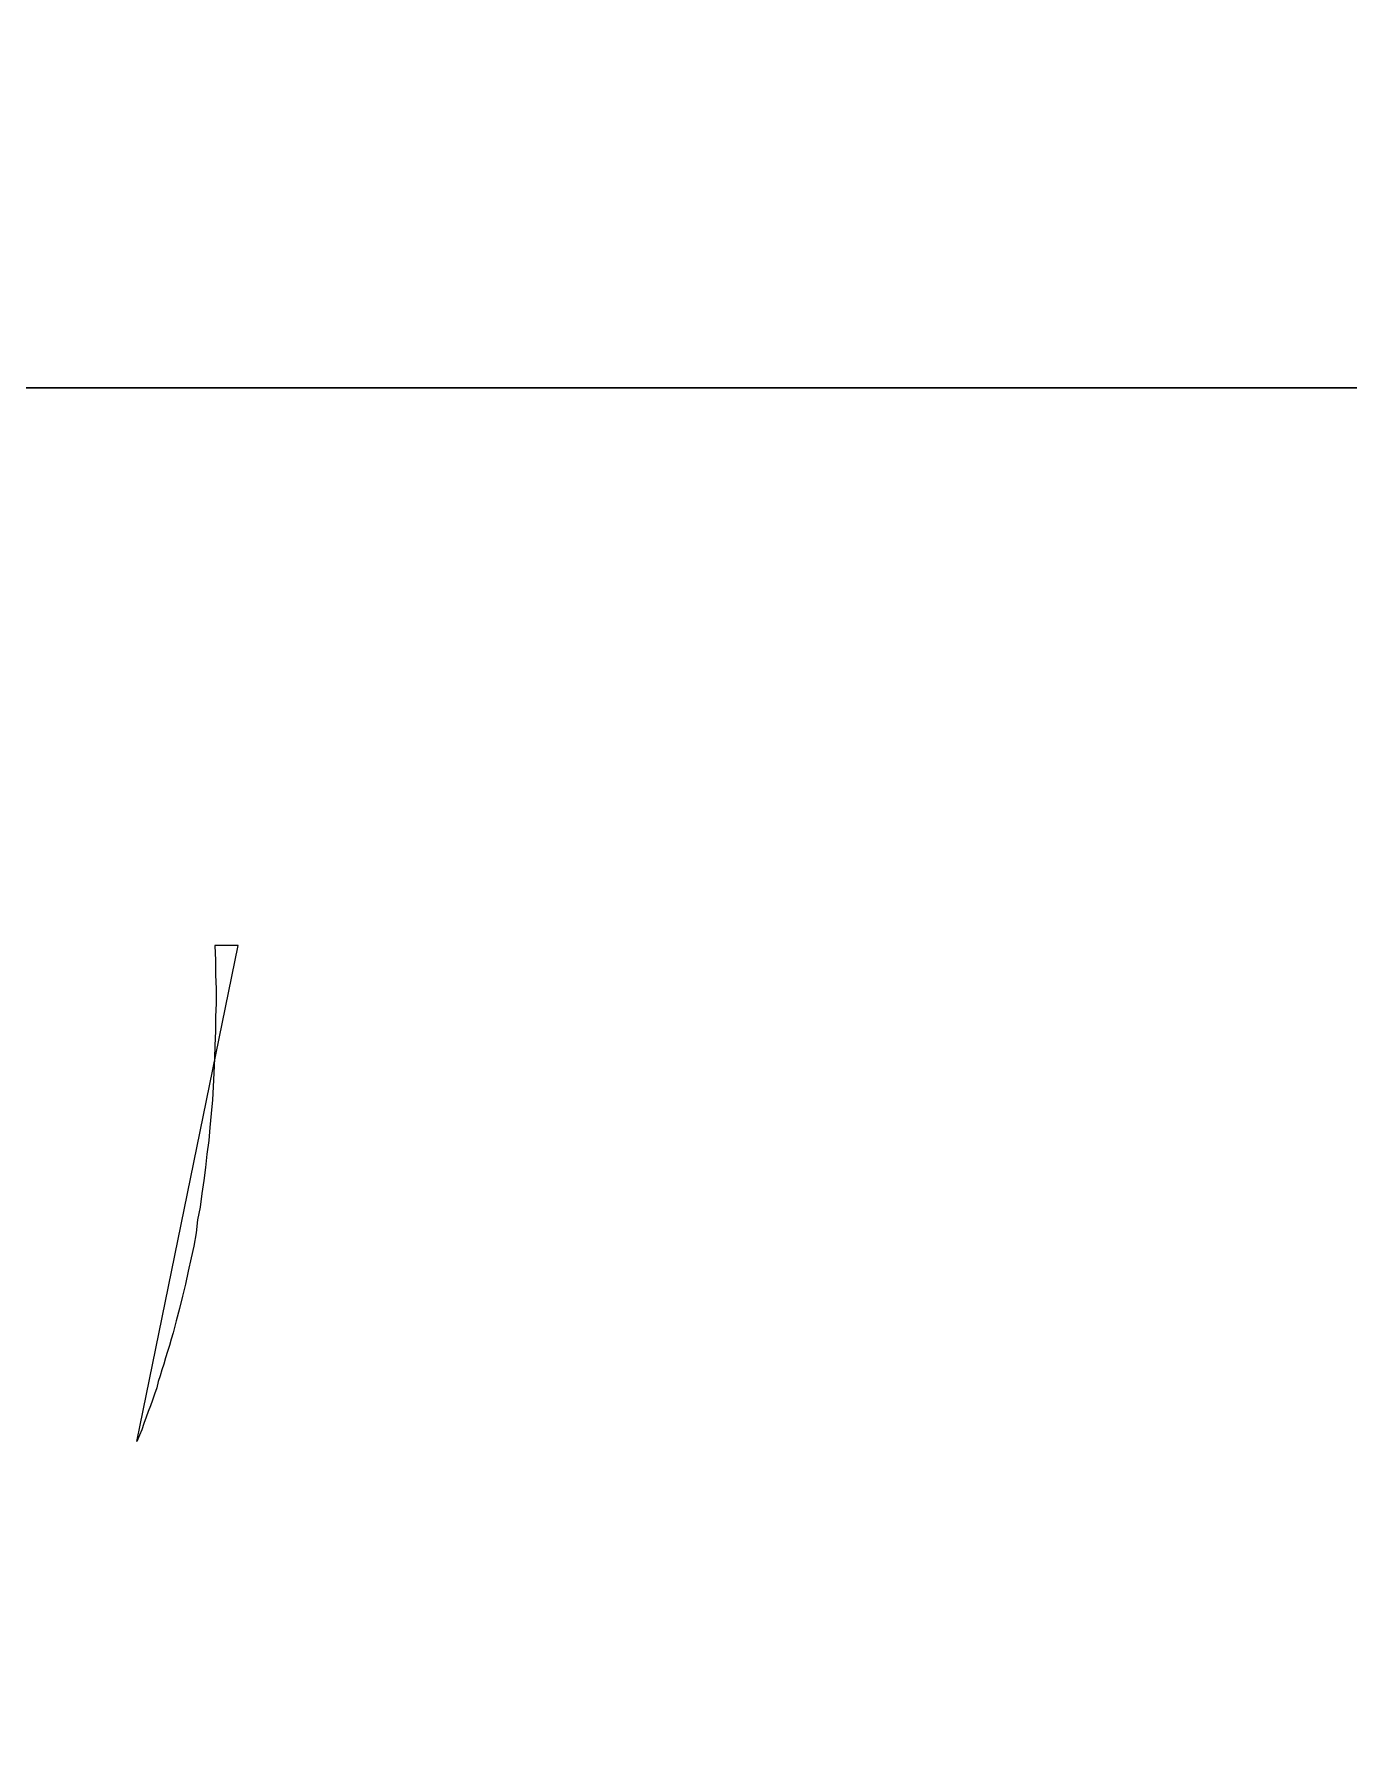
# Model space of a CAD drawing. Header units: centimetres. Extents: x -9.8 to 10, y -7 to 14.1.
# Drawn here: x 8.222 to 8.659, y 11.145 to 11.717 of the extents above; entities that cross this region are included whole.
import ezdxf

# ---------------------------------------------------------------- set-up
doc = ezdxf.new("R2010")
doc.units = ezdxf.units.CM
doc.header["$MEASUREMENT"] = 0
doc.layers.add('layer 1', color=7, linetype='Continuous')

msp = doc.modelspace()

# ---------------------------------------------------------------- linework, layer by layer
at = {"layer": 'layer 1', "color": 39}
for points, knots in [([(-9.82468, 14.13885), (-9.82468, 14.13885), (9.96952, 14.13885), (9.96952, 14.13885), (9.96952, 14.13885), (9.96952, 14.13885), (9.96952, 4.48211), (9.96952, 4.48211), (9.96952, 4.48211), (9.96952, 4.48211), (-9.82468, 4.48211), (-9.82468, 4.48211), (-9.82468, 4.48211), (-9.82468, 4.48211), (-9.82468, 14.13885), (-9.82468, 14.13885)], [0, 0, 0, 0, 0.2, 0.2, 0.2, 0.2, 0.4, 0.4, 0.4, 0.4, 0.6, 0.6, 0.6, 0.6, 1, 1, 1, 1]), ([(8.2899, 11.59955), (8.2899, 11.59955), (8.5993, 11.59955), (8.5993, 11.59955), (8.5993, 11.59955), (8.5993, 11.59955), (9.59126, 11.59955), (9.59126, 11.59955), (9.59126, 11.59955), (9.59126, 11.59955), (9.59126, 13.88873), (9.59126, 13.88873), (9.59126, 13.88873), (9.59126, 13.88873), (8.5993, 13.88873), (8.5993, 13.88873), (8.5993, 13.88873), (8.5993, 13.88873), (8.2899, 13.88873), (8.2899, 13.88873), (8.2899, 13.88873), (8.2899, 13.88873), (7.30229, 13.88873), (7.30229, 13.88873), (7.30229, 13.88873), (7.30229, 13.88873), (7.30229, 11.59955), (7.30229, 11.59955), (7.30229, 11.59955), (7.30229, 11.59955), (8.2899, 11.59955), (8.2899, 11.59955)], [0, 0, 0, 0, 0.111111, 0.111111, 0.111111, 0.111111, 0.222222, 0.222222, 0.222222, 0.222222, 0.333333, 0.333333, 0.333333, 0.333333, 0.444444, 0.444444, 0.444444, 0.444444, 0.555556, 0.555556, 0.555556, 0.555556, 0.666667, 0.666667, 0.666667, 0.666667, 0.777778, 0.777778, 0.777778, 0.777778, 1, 1, 1, 1]), ([(-9.57944, 13.86465), (-9.57944, 13.86465), (9.72428, 13.86465), (9.72428, 13.86465), (9.72428, 13.86465), (9.72428, 13.86465), (9.72428, 4.69839), (9.72428, 4.69839), (9.72428, 4.69839), (9.72428, 4.69839), (-9.57944, 4.69839), (-9.57944, 4.69839), (-9.57944, 4.69839), (-9.57944, 4.69839), (-9.57944, 13.86465), (-9.57944, 13.86465)], [0, 0, 0, 0, 0.2, 0.2, 0.2, 0.2, 0.4, 0.4, 0.4, 0.4, 0.6, 0.6, 0.6, 0.6, 1, 1, 1, 1]), ([(8.2899, 9.31058), (8.2899, 9.31058), (8.5993, 9.31058), (8.5993, 9.31058), (8.5993, 9.31058), (8.5993, 9.31058), (9.59126, 9.31058), (9.59126, 9.31058), (9.59126, 9.31058), (9.59126, 9.31058), (9.59126, 11.59955), (9.59126, 11.59955), (9.59126, 11.59955), (9.59126, 11.59955), (8.5993, 11.59955), (8.5993, 11.59955), (8.5993, 11.59955), (8.5993, 11.59955), (8.2899, 11.59955), (8.2899, 11.59955), (8.2899, 11.59955), (8.2899, 11.59955), (7.30229, 11.59955), (7.30229, 11.59955), (7.30229, 11.59955), (7.30229, 11.59955), (7.30229, 9.31058), (7.30229, 9.31058), (7.30229, 9.31058), (7.30229, 9.31058), (8.2899, 9.31058), (8.2899, 9.31058)], [0, 0, 0, 0, 0.111111, 0.111111, 0.111111, 0.111111, 0.222222, 0.222222, 0.222222, 0.222222, 0.333333, 0.333333, 0.333333, 0.333333, 0.444444, 0.444444, 0.444444, 0.444444, 0.555556, 0.555556, 0.555556, 0.555556, 0.666667, 0.666667, 0.666667, 0.666667, 0.777778, 0.777778, 0.777778, 0.777778, 1, 1, 1, 1]), ([(8.25626, 11.24924), (8.25626, 11.24924), (8.25626, 11.24924), (8.25626, 11.24924), (8.25626, 11.24924), (8.25626, 11.24924), (8.25709, 11.25132), (8.25709, 11.25132), (8.25709, 11.25132), (8.25709, 11.25132), (8.25792, 11.25319), (8.25792, 11.25319), (8.25792, 11.25319), (8.25792, 11.25319), (8.25854, 11.25526), (8.25854, 11.25526), (8.25854, 11.25526), (8.25854, 11.25526), (8.25937, 11.25734), (8.25937, 11.25734), (8.25937, 11.25734), (8.25937, 11.25734), (8.25999, 11.25921), (8.25999, 11.25921), (8.25999, 11.25921), (8.25999, 11.25921), (8.26082, 11.26108), (8.26082, 11.26108), (8.26082, 11.26108), (8.26082, 11.26108), (8.26145, 11.26295), (8.26145, 11.26295), (8.26145, 11.26295), (8.26145, 11.26295), (8.26207, 11.26502), (8.26207, 11.26502), (8.26207, 11.26502), (8.26207, 11.26502), (8.2629, 11.2671), (8.2629, 11.2671), (8.2629, 11.2671), (8.2629, 11.2671), (8.26332, 11.26918), (8.26332, 11.26918), (8.26332, 11.26918), (8.26332, 11.26918), (8.26394, 11.27104), (8.26394, 11.27104), (8.26394, 11.27104), (8.26394, 11.27104), (8.26456, 11.27312), (8.26456, 11.27312), (8.26456, 11.27312), (8.26456, 11.27312), (8.26518, 11.27499), (8.26518, 11.27499), (8.26518, 11.27499), (8.26518, 11.27499), (8.26581, 11.27707), (8.26581, 11.27707), (8.26581, 11.27707), (8.26581, 11.27707), (8.26643, 11.27914), (8.26643, 11.27914), (8.26643, 11.27914), (8.26643, 11.27914), (8.26705, 11.28122), (8.26705, 11.28122), (8.26705, 11.28122), (8.26705, 11.28122), (8.26768, 11.2833), (8.26768, 11.2833), (8.26768, 11.2833), (8.26768, 11.2833), (8.2683, 11.28537), (8.2683, 11.28537), (8.2683, 11.28537), (8.2683, 11.28537), (8.26934, 11.28932), (8.26934, 11.28932), (8.26934, 11.28932), (8.26934, 11.28932), (8.27038, 11.29347), (8.27038, 11.29347), (8.27038, 11.29347), (8.27038, 11.29347), (8.27141, 11.29762), (8.27141, 11.29762), (8.27141, 11.29762), (8.27141, 11.29762), (8.27245, 11.30157), (8.27245, 11.30157), (8.27245, 11.30157), (8.27245, 11.30157), (8.27328, 11.30593), (8.27328, 11.30593), (8.27328, 11.30593), (8.27328, 11.30593), (8.27432, 11.31029), (8.27432, 11.31029), (8.27432, 11.31029), (8.27432, 11.31029), (8.27515, 11.31424), (8.27515, 11.31424), (8.27515, 11.31424), (8.27515, 11.31424), (8.27598, 11.3186), (8.27598, 11.3186), (8.27598, 11.3186), (8.27598, 11.3186), (8.2764, 11.32296), (8.2764, 11.32296), (8.2764, 11.32296), (8.2764, 11.32296), (8.27723, 11.32711), (8.27723, 11.32711), (8.27723, 11.32711), (8.27723, 11.32711), (8.27785, 11.33168), (8.27785, 11.33168), (8.27785, 11.33168), (8.27785, 11.33168), (8.27847, 11.33604), (8.27847, 11.33604), (8.27847, 11.33604), (8.27847, 11.33604), (8.2791, 11.3404), (8.2791, 11.3404), (8.2791, 11.3404), (8.2791, 11.3404), (8.27951, 11.34476), (8.27951, 11.34476), (8.27951, 11.34476), (8.27951, 11.34476), (8.28014, 11.34933), (8.28014, 11.34933), (8.28014, 11.34933), (8.28014, 11.34933), (8.28055, 11.35369), (8.28055, 11.35369), (8.28055, 11.35369), (8.28055, 11.35369), (8.28097, 11.35826), (8.28097, 11.35826), (8.28097, 11.35826), (8.28097, 11.35826), (8.28138, 11.36283), (8.28138, 11.36283), (8.28138, 11.36283), (8.28138, 11.36283), (8.28159, 11.36719), (8.28159, 11.36719), (8.28159, 11.36719), (8.28159, 11.36719), (8.2818, 11.37176), (8.2818, 11.37176), (8.2818, 11.37176), (8.2818, 11.37176), (8.282, 11.37653), (8.282, 11.37653), (8.282, 11.37653), (8.282, 11.37653), (8.28221, 11.38089), (8.28221, 11.38089), (8.28221, 11.38089), (8.28221, 11.38089), (8.28242, 11.38567), (8.28242, 11.38567), (8.28242, 11.38567), (8.28242, 11.38567), (8.28242, 11.39045), (8.28242, 11.39045), (8.28242, 11.39045), (8.28242, 11.39045), (8.28263, 11.39501), (8.28263, 11.39501), (8.28263, 11.39501), (8.28263, 11.39501), (8.28263, 11.39979), (8.28263, 11.39979), (8.28263, 11.39979), (8.28263, 11.39979), (8.28242, 11.40436), (8.28242, 11.40436), (8.28242, 11.40436), (8.28242, 11.40436), (8.28242, 11.40913), (8.28242, 11.40913), (8.28242, 11.40913), (8.28242, 11.40913), (8.28221, 11.41412), (8.28221, 11.41412), (8.28221, 11.41412), (8.28221, 11.41412), (8.2899, 11.41412), (8.2899, 11.41412), (8.2899, 11.41412), (8.25626, 11.24924), (8.25626, 11.24924)], [0, 0, 0, 0, 0.02, 0.02, 0.02, 0.02, 0.04, 0.04, 0.04, 0.04, 0.06, 0.06, 0.06, 0.06, 0.08, 0.08, 0.08, 0.08, 0.1, 0.1, 0.1, 0.1, 0.12, 0.12, 0.12, 0.12, 0.14, 0.14, 0.14, 0.14, 0.16, 0.16, 0.16, 0.16, 0.18, 0.18, 0.18, 0.18, 0.2, 0.2, 0.2, 0.2, 0.22, 0.22, 0.22, 0.22, 0.24, 0.24, 0.24, 0.24, 0.26, 0.26, 0.26, 0.26, 0.28, 0.28, 0.28, 0.28, 0.3, 0.3, 0.3, 0.3, 0.32, 0.32, 0.32, 0.32, 0.34, 0.34, 0.34, 0.34, 0.36, 0.36, 0.36, 0.36, 0.38, 0.38, 0.38, 0.38, 0.4, 0.4, 0.4, 0.4, 0.42, 0.42, 0.42, 0.42, 0.44, 0.44, 0.44, 0.44, 0.46, 0.46, 0.46, 0.46, 0.48, 0.48, 0.48, 0.48, 0.5, 0.5, 0.5, 0.5, 0.52, 0.52, 0.52, 0.52, 0.54, 0.54, 0.54, 0.54, 0.56, 0.56, 0.56, 0.56, 0.58, 0.58, 0.58, 0.58, 0.6, 0.6, 0.6, 0.6, 0.62, 0.62, 0.62, 0.62, 0.64, 0.64, 0.64, 0.64, 0.66, 0.66, 0.66, 0.66, 0.68, 0.68, 0.68, 0.68, 0.7, 0.7, 0.7, 0.7, 0.72, 0.72, 0.72, 0.72, 0.74, 0.74, 0.74, 0.74, 0.76, 0.76, 0.76, 0.76, 0.78, 0.78, 0.78, 0.78, 0.8, 0.8, 0.8, 0.8, 0.82, 0.82, 0.82, 0.82, 0.84, 0.84, 0.84, 0.84, 0.86, 0.86, 0.86, 0.86, 0.88, 0.88, 0.88, 0.88, 0.9, 0.9, 0.9, 0.9, 0.92, 0.92, 0.92, 0.92, 0.94, 0.94, 0.94, 0.94, 0.96, 0.96, 0.96, 0.96, 1, 1, 1, 1.168277, 1.168277, 1.168277, 1.168277])]:
    msp.add_open_spline(points, degree=3, knots=knots, dxfattribs=at)

doc.saveas('drawing.dxf')
